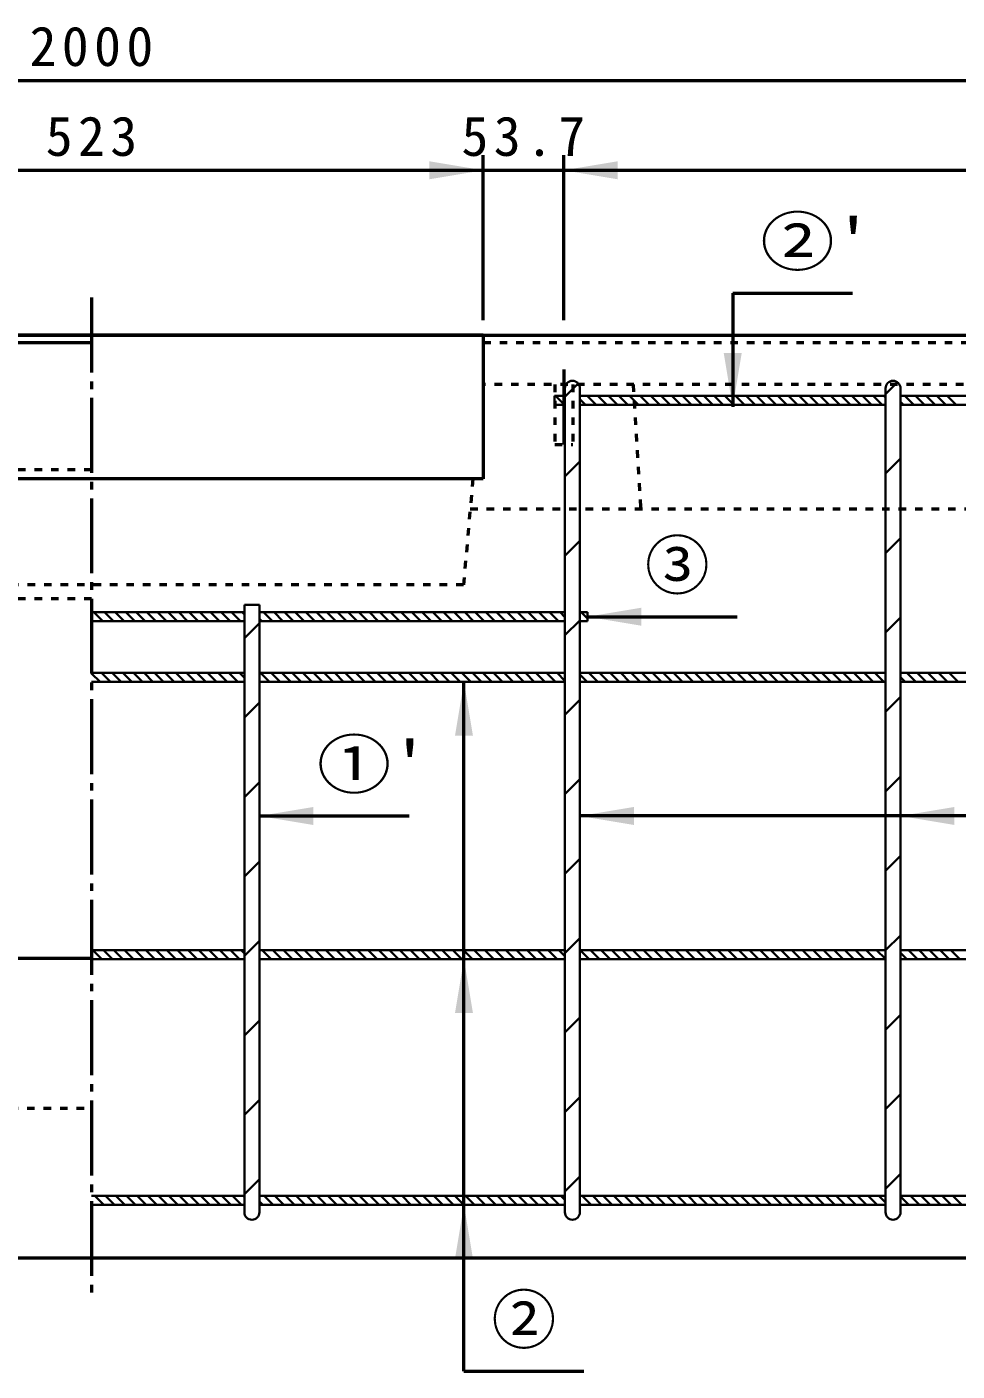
# Model space of a CAD drawing. Units: millimetres, scale not verified. Extents: x 100 to 4105, y 100 to 2870.
# Drawn here: x 2893 to 3514, y 857 to 1755 of the extents above; entities that cross this region are included whole.
import ezdxf
from ezdxf.enums import TextEntityAlignment as Align

# ---------------------------------------------------------------- set-up
doc = ezdxf.new("R2010")
doc.units = ezdxf.units.MM
doc.header["$LTSCALE"] = 5
doc.linetypes.add('USER1', pattern=[13.4, 10, -1.2, 1, -1.2])
doc.linetypes.add('USER2', pattern=[2.2, 1, -1.2])
doc.layers.add('V-nasSTD', color=7, linetype='Continuous', lineweight=50)
doc.styles.add('ＭＳ ゴシック', font='')
doc.styles.get('ＭＳ ゴシック').set_extended_font_data('MS Gothic')

msp = doc.modelspace()

# ---------------------------------------------------------------- hatches: boundary and pattern name
at = {"layer": 'V-nasSTD'}
for points in [[(3161.5, 1652.887), (3197.5, 1658.887), (3161.5, 1664.887)], [(3287.2, 1664.887), (3251.2, 1658.887), (3287.2, 1652.887)], [(3370, 1536.887), (3364, 1500.887), (3358, 1536.887)], [(3303, 1366.887), (3267, 1360.887), (3303, 1354.887)], [(3190.599, 1281.387), (3184.599, 1317.387), (3178.599, 1281.387)], [(3084, 1233.887), (3048, 1227.887), (3084, 1221.887)], [(3298, 1233.887), (3262, 1227.887), (3298, 1221.887)], [(3512, 1233.887), (3476, 1227.887), (3512, 1221.887)], [(3190.599, 1096.387), (3184.599, 1132.387), (3178.599, 1096.387)], [(3190.599, 932.387), (3184.599, 968.387), (3178.599, 932.387)]]:
    msp.add_hatch(color=256, dxfattribs=at).paths.add_polyline_path(points)

# ---------------------------------------------------------------- linework, layer by layer
for p, q in [((1936, 1718.887), (3936, 1718.887)), ((3197.5, 1558.887), (3197.5, 1668.887)), ((3251.2, 1558.887), (3251.2, 1668.887)), ((2674.5, 1658.887), (3197.5, 1658.887)), ((3197.5, 1658.887), (3251.2, 1658.887)), ((3251.2, 1658.887), (3882.3, 1658.887)), ((3364, 1576.887), (3444, 1576.887)), ((3364, 1576.887), (3364, 1500.887)), ((1936, 1548.887), (3936, 1548.887)), ((3197.5, 1548.887), (2674.5, 1548.887)), ((2674.5, 1543.887), (2936, 1543.887)), ((3197.5, 1548.887), (3197.5, 1452.887)), ((3197.5, 1452.887), (2674.5, 1452.887)), ((3267, 1360.887), (3367, 1360.887)), ((3184.599, 857.34), (3184.599, 1317.387)), ((3048, 1227.887), (3148, 1227.887)), ((4037, 1227.887), (3262, 1227.887)), ((2056, 1132.887), (2936, 1132.887)), ((1936, 932.887), (3936, 932.887)), ((3184.599, 857.34), (3264.599, 857.34))]:
    msp.add_line(p, q, dxfattribs=at)
at = {"layer": 'V-nasSTD', "linetype": 'USER1'}
for p, q in [((2936, 1573.887), (2936, 907.887)), ((3251.2, 1525.887), (3251.2, 1475.887))]:
    msp.add_line(p, q, dxfattribs=at)
at = {"layer": 'V-nasSTD', "linetype": 'USER2'}
for p, q in [((3197.5, 1543.887), (3936, 1543.887)), ((3936, 1515.887), (3197.5, 1515.887)), ((3245.2, 1515.887), (3245.2, 1475.887)), ((3257.2, 1515.887), (3257.2, 1475.887)), ((3297.5, 1515.887), (3302.5, 1432.887)), ((3245.2, 1475.887), (3257.2, 1475.887)), ((2936, 1458.887), (2680.5, 1458.887)), ((3190.5, 1452.887), (3184.313, 1382.167)), ((3188.75, 1432.887), (3936, 1432.887)), ((3184.313, 1382.167), (2687.687, 1382.167)), ((2936, 1372.887), (1936, 1372.887)), ((1936, 1032.887), (2936, 1032.887))]:
    msp.add_line(p, q, dxfattribs=at)
at = {"layer": 'V-nasSTD', "lineweight": 35}
for p, q in [((3252, 1507.578), (3260.917, 1516.495)), ((3466, 1509.446), (3473.966, 1517.412)), ((3252, 1508.387), (3245, 1508.387)), ((3245, 1508.387), (3245, 1502.387)), ((3245.632, 1508.387), (3251.632, 1502.387)), ((3252, 1513.387), (3252, 963.387)), ((3262, 1513.387), (3262, 963.387)), ((3262, 1513.387), (3262, 1508.387)), ((3262, 1508.387), (3466, 1508.387)), ((3266.845, 1508.387), (3272.845, 1502.387)), ((3273.917, 1508.387), (3279.917, 1502.387)), ((3280.988, 1508.387), (3286.988, 1502.387)), ((3288.059, 1508.387), (3294.059, 1502.387)), ((3295.13, 1508.387), (3301.13, 1502.387)), ((3302.201, 1508.387), (3308.201, 1502.387)), ((3309.272, 1508.387), (3315.272, 1502.387)), ((3316.343, 1508.387), (3322.343, 1502.387)), ((3323.414, 1508.387), (3329.414, 1502.387)), ((3330.485, 1508.387), (3336.485, 1502.387)), ((3337.556, 1508.387), (3343.556, 1502.387)), ((3344.627, 1508.387), (3350.627, 1502.387)), ((3351.698, 1508.387), (3357.698, 1502.387)), ((3358.769, 1508.387), (3364.769, 1502.387)), ((3365.84, 1508.387), (3371.84, 1502.387)), ((3372.912, 1508.387), (3378.912, 1502.387)), ((3379.983, 1508.387), (3385.983, 1502.387)), ((3387.054, 1508.387), (3393.054, 1502.387)), ((3394.125, 1508.387), (3400.125, 1502.387)), ((3401.196, 1508.387), (3407.196, 1502.387)), ((3408.267, 1508.387), (3414.267, 1502.387)), ((3415.338, 1508.387), (3421.338, 1502.387)), ((3422.409, 1508.387), (3428.409, 1502.387)), ((3429.48, 1508.387), (3435.48, 1502.387)), ((3436.551, 1508.387), (3442.551, 1502.387)), ((3443.622, 1508.387), (3449.622, 1502.387)), ((3450.693, 1508.387), (3456.693, 1502.387)), ((3457.764, 1508.387), (3463.764, 1502.387)), ((3464.835, 1508.387), (3466, 1507.222)), ((3466, 1513.387), (3466, 963.387)), ((3476, 1513.387), (3476, 963.387)), ((3476, 1508.387), (3680, 1508.387)), ((3478.978, 1508.387), (3484.978, 1502.387)), ((3486.049, 1508.387), (3492.049, 1502.387)), ((3493.12, 1508.387), (3499.12, 1502.387)), ((3500.191, 1508.387), (3506.191, 1502.387)), ((3507.262, 1508.387), (3513.262, 1502.387)), ((3245, 1502.387), (3252, 1502.387)), ((3262, 1506.161), (3265.774, 1502.387)), ((3262, 1502.387), (3466, 1502.387)), ((3476, 1504.293), (3477.906, 1502.387)), ((3476, 1502.387), (3680, 1502.387)), ((3252, 1454.545), (3262, 1464.545)), ((3466, 1456.413), (3476, 1466.413)), ((3252, 1401.512), (3262, 1411.512)), ((3466, 1403.38), (3476, 1413.38)), ((2936, 1363.887), (3038, 1363.887)), ((2937.584, 1363.887), (2943.584, 1357.887)), ((2944.655, 1363.887), (2950.655, 1357.887)), ((2951.726, 1363.887), (2957.726, 1357.887)), ((2958.797, 1363.887), (2964.797, 1357.887)), ((2965.868, 1363.887), (2971.868, 1357.887)), ((2972.939, 1363.887), (2978.939, 1357.887)), ((2980.01, 1363.887), (2986.01, 1357.887)), ((2987.081, 1363.887), (2993.081, 1357.887)), ((2994.152, 1363.887), (3000.152, 1357.887)), ((3001.224, 1363.887), (3007.224, 1357.887)), ((3008.295, 1363.887), (3014.295, 1357.887)), ((3015.366, 1363.887), (3021.366, 1357.887)), ((3022.437, 1363.887), (3028.437, 1357.887)), ((3029.508, 1363.887), (3035.508, 1357.887)), ((3036.579, 1363.887), (3038, 1362.466)), ((3038, 1368.887), (3038, 963.387)), ((3038, 1368.887), (3048, 1368.887)), ((3048, 1368.887), (3048, 963.387)), ((3048, 1363.887), (3252, 1363.887)), ((3050.721, 1363.887), (3056.721, 1357.887)), ((3057.792, 1363.887), (3063.792, 1357.887)), ((3064.863, 1363.887), (3070.863, 1357.887)), ((3071.934, 1363.887), (3077.934, 1357.887)), ((3079.005, 1363.887), (3085.005, 1357.887)), ((3086.076, 1363.887), (3092.076, 1357.887)), ((3093.147, 1363.887), (3099.147, 1357.887)), ((3100.219, 1363.887), (3106.219, 1357.887)), ((3107.29, 1363.887), (3113.29, 1357.887)), ((3114.361, 1363.887), (3120.361, 1357.887)), ((3121.432, 1363.887), (3127.432, 1357.887)), ((3128.503, 1363.887), (3134.503, 1357.887)), ((3135.574, 1363.887), (3141.574, 1357.887)), ((3142.645, 1363.887), (3148.645, 1357.887)), ((3149.716, 1363.887), (3155.716, 1357.887)), ((3156.787, 1363.887), (3162.787, 1357.887)), ((3163.858, 1363.887), (3169.858, 1357.887)), ((3170.929, 1363.887), (3176.929, 1357.887)), ((3178, 1363.887), (3184, 1357.887)), ((3185.071, 1363.887), (3191.071, 1357.887)), ((3192.142, 1363.887), (3198.142, 1357.887)), ((3199.213, 1363.887), (3205.213, 1357.887)), ((3206.285, 1363.887), (3212.285, 1357.887)), ((3213.356, 1363.887), (3219.356, 1357.887)), ((3220.427, 1363.887), (3226.427, 1357.887)), ((3227.498, 1363.887), (3233.498, 1357.887)), ((3234.569, 1363.887), (3240.569, 1357.887)), ((3241.64, 1363.887), (3247.64, 1357.887)), ((3248.711, 1363.887), (3252, 1360.598)), ((3262, 1363.887), (3267, 1363.887)), ((3267, 1363.887), (3262, 1363.887)), ((3262, 1363.887), (3262, 1357.887)), ((3262, 1363.887), (3262, 1357.887)), ((3262.853, 1363.887), (3267, 1359.74)), ((3267, 1363.887), (3267, 1357.887)), ((3267, 1360.887), (3267, 1363.887)), ((2936, 1358.4), (2936.513, 1357.887)), ((3038, 1357.887), (2936, 1357.887)), ((3038, 1346.611), (3048, 1356.611)), ((3048, 1359.537), (3049.65, 1357.887)), ((3048, 1357.887), (3252, 1357.887)), ((3252, 1348.479), (3262, 1358.479)), ((3262, 1357.887), (3267, 1357.887)), ((3262, 1357.887), (3267, 1357.887)), ((3267, 1357.887), (3267, 1360.887)), ((3466, 1350.347), (3476, 1360.347)), ((2936, 1323.387), (3038, 1323.387)), ((2936, 1323.044), (2941.658, 1317.387)), ((2942.729, 1323.387), (2948.729, 1317.387)), ((2949.8, 1323.387), (2955.8, 1317.387)), ((2956.871, 1323.387), (2962.871, 1317.387)), ((2963.942, 1323.387), (2969.942, 1317.387)), ((2971.013, 1323.387), (2977.013, 1317.387)), ((2978.084, 1323.387), (2984.084, 1317.387)), ((2985.155, 1323.387), (2991.155, 1317.387)), ((2992.226, 1323.387), (2998.226, 1317.387)), ((2999.297, 1323.387), (3005.297, 1317.387)), ((3006.368, 1323.387), (3012.368, 1317.387)), ((3013.439, 1323.387), (3019.439, 1317.387)), ((3020.51, 1323.387), (3026.51, 1317.387)), ((3027.581, 1323.387), (3033.581, 1317.387)), ((3034.652, 1323.387), (3038, 1320.039)), ((3048, 1323.387), (3252, 1323.387)), ((3048.795, 1323.387), (3054.795, 1317.387)), ((3055.866, 1323.387), (3061.866, 1317.387)), ((3062.937, 1323.387), (3068.937, 1317.387)), ((3070.008, 1323.387), (3076.008, 1317.387)), ((3077.079, 1323.387), (3083.079, 1317.387)), ((3084.15, 1323.387), (3090.15, 1317.387)), ((3091.221, 1323.387), (3097.221, 1317.387)), ((3098.292, 1323.387), (3104.292, 1317.387)), ((3105.363, 1323.387), (3111.363, 1317.387)), ((3112.434, 1323.387), (3118.434, 1317.387)), ((3119.505, 1323.387), (3125.505, 1317.387)), ((3126.576, 1323.387), (3132.576, 1317.387)), ((3133.647, 1323.387), (3139.647, 1317.387)), ((3140.718, 1323.387), (3146.718, 1317.387)), ((3147.79, 1323.387), (3153.79, 1317.387)), ((3154.861, 1323.387), (3160.861, 1317.387)), ((3161.932, 1323.387), (3167.932, 1317.387)), ((3169.003, 1323.387), (3175.003, 1317.387)), ((3176.074, 1323.387), (3182.074, 1317.387)), ((3183.145, 1323.387), (3189.145, 1317.387)), ((3190.216, 1323.387), (3196.216, 1317.387)), ((3197.287, 1323.387), (3203.287, 1317.387)), ((3204.358, 1323.387), (3210.358, 1317.387)), ((3211.429, 1323.387), (3217.429, 1317.387)), ((3218.5, 1323.387), (3224.5, 1317.387)), ((3225.571, 1323.387), (3231.571, 1317.387)), ((3232.642, 1323.387), (3238.642, 1317.387)), ((3239.713, 1323.387), (3245.713, 1317.387)), ((3246.785, 1323.387), (3252, 1318.171)), ((3262, 1323.387), (3466, 1323.387)), ((3262, 1322.313), (3266.927, 1317.387)), ((3267.998, 1323.387), (3273.998, 1317.387)), ((3275.069, 1323.387), (3281.069, 1317.387)), ((3282.14, 1323.387), (3288.14, 1317.387)), ((3289.211, 1323.387), (3295.211, 1317.387)), ((3296.282, 1323.387), (3302.282, 1317.387)), ((3303.353, 1323.387), (3309.353, 1317.387)), ((3310.424, 1323.387), (3316.424, 1317.387)), ((3317.495, 1323.387), (3323.495, 1317.387)), ((3324.566, 1323.387), (3330.566, 1317.387)), ((3331.637, 1323.387), (3337.637, 1317.387)), ((3338.708, 1323.387), (3344.708, 1317.387)), ((3345.779, 1323.387), (3351.779, 1317.387)), ((3352.851, 1323.387), (3358.851, 1317.387)), ((3359.922, 1323.387), (3365.922, 1317.387)), ((3366.993, 1323.387), (3372.993, 1317.387)), ((3374.064, 1323.387), (3380.064, 1317.387)), ((3381.135, 1323.387), (3387.135, 1317.387)), ((3388.206, 1323.387), (3394.206, 1317.387)), ((3395.277, 1323.387), (3401.277, 1317.387)), ((3402.348, 1323.387), (3408.348, 1317.387)), ((3409.419, 1323.387), (3415.419, 1317.387)), ((3416.49, 1323.387), (3422.49, 1317.387)), ((3423.561, 1323.387), (3429.561, 1317.387)), ((3430.632, 1323.387), (3436.632, 1317.387)), ((3437.703, 1323.387), (3443.703, 1317.387)), ((3444.774, 1323.387), (3450.774, 1317.387)), ((3451.845, 1323.387), (3457.845, 1317.387)), ((3458.917, 1323.387), (3464.917, 1317.387)), ((3476, 1323.387), (3680, 1323.387)), ((3476, 1320.445), (3479.059, 1317.387)), ((3480.13, 1323.387), (3486.13, 1317.387)), ((3487.201, 1323.387), (3493.201, 1317.387)), ((3494.272, 1323.387), (3500.272, 1317.387)), ((3501.343, 1323.387), (3507.343, 1317.387)), ((3508.414, 1323.387), (3514.414, 1317.387)), ((3038, 1317.387), (2936, 1317.387)), ((3048, 1317.387), (3252, 1317.387)), ((3262, 1317.387), (3466, 1317.387)), ((3476, 1317.387), (3680, 1317.387)), ((3038, 1293.578), (3048, 1303.578)), ((3252, 1295.446), (3262, 1305.446)), ((3466, 1297.314), (3476, 1307.314)), ((3038, 1240.545), (3048, 1250.545)), ((3252, 1242.413), (3262, 1252.413)), ((3466, 1244.281), (3476, 1254.281)), ((3038, 1187.512), (3048, 1197.512)), ((3252, 1189.38), (3262, 1199.38)), ((3466, 1191.248), (3476, 1201.248)), ((3038, 1134.479), (3048, 1144.479)), ((3252, 1136.347), (3262, 1146.347)), ((3466, 1138.215), (3476, 1148.215)), ((2936, 1138.387), (3038, 1138.387)), ((3038, 1132.387), (2936, 1132.387)), ((2936.81, 1138.387), (2942.81, 1132.387)), ((2943.881, 1138.387), (2949.881, 1132.387)), ((2950.952, 1138.387), (2956.952, 1132.387)), ((2958.023, 1138.387), (2964.023, 1132.387)), ((2965.094, 1138.387), (2971.094, 1132.387)), ((2972.165, 1138.387), (2978.165, 1132.387)), ((2979.236, 1138.387), (2985.236, 1132.387)), ((2986.307, 1138.387), (2992.307, 1132.387)), ((2993.378, 1138.387), (2999.378, 1132.387)), ((3000.449, 1138.387), (3006.449, 1132.387)), ((3007.52, 1138.387), (3013.52, 1132.387)), ((3014.592, 1138.387), (3020.592, 1132.387)), ((3021.663, 1138.387), (3027.663, 1132.387)), ((3028.734, 1138.387), (3034.734, 1132.387)), ((3035.805, 1138.387), (3038, 1136.191)), ((3048, 1138.387), (3252, 1138.387)), ((3048, 1133.262), (3048.876, 1132.387)), ((3048, 1132.387), (3252, 1132.387)), ((3049.947, 1138.387), (3055.947, 1132.387)), ((3057.018, 1138.387), (3063.018, 1132.387)), ((3064.089, 1138.387), (3070.089, 1132.387)), ((3071.16, 1138.387), (3077.16, 1132.387)), ((3078.231, 1138.387), (3084.231, 1132.387)), ((3085.302, 1138.387), (3091.302, 1132.387)), ((3092.373, 1138.387), (3098.373, 1132.387)), ((3099.444, 1138.387), (3105.444, 1132.387)), ((3106.515, 1138.387), (3112.515, 1132.387)), ((3113.586, 1138.387), (3119.586, 1132.387)), ((3120.658, 1138.387), (3126.658, 1132.387)), ((3127.729, 1138.387), (3133.729, 1132.387)), ((3134.8, 1138.387), (3140.8, 1132.387)), ((3141.871, 1138.387), (3147.871, 1132.387)), ((3148.942, 1138.387), (3154.942, 1132.387)), ((3156.013, 1138.387), (3162.013, 1132.387)), ((3163.084, 1138.387), (3169.084, 1132.387)), ((3170.155, 1138.387), (3176.155, 1132.387)), ((3177.226, 1138.387), (3183.226, 1132.387)), ((3184.297, 1138.387), (3190.297, 1132.387)), ((3191.368, 1138.387), (3197.368, 1132.387)), ((3198.439, 1138.387), (3204.439, 1132.387)), ((3205.51, 1138.387), (3211.51, 1132.387)), ((3212.581, 1138.387), (3218.581, 1132.387)), ((3219.652, 1138.387), (3225.652, 1132.387)), ((3226.724, 1138.387), (3232.724, 1132.387)), ((3233.795, 1138.387), (3239.795, 1132.387)), ((3240.866, 1138.387), (3246.866, 1132.387)), ((3247.937, 1138.387), (3252, 1134.323)), ((3262, 1138.387), (3466, 1138.387)), ((3262, 1132.387), (3466, 1132.387)), ((3262.079, 1138.387), (3268.079, 1132.387)), ((3269.15, 1138.387), (3275.15, 1132.387)), ((3276.221, 1138.387), (3282.221, 1132.387)), ((3283.292, 1138.387), (3289.292, 1132.387)), ((3290.363, 1138.387), (3296.363, 1132.387)), ((3297.434, 1138.387), (3303.434, 1132.387)), ((3304.505, 1138.387), (3310.505, 1132.387)), ((3311.576, 1138.387), (3317.576, 1132.387)), ((3318.647, 1138.387), (3324.647, 1132.387)), ((3325.718, 1138.387), (3331.718, 1132.387)), ((3332.79, 1138.387), (3338.79, 1132.387)), ((3339.861, 1138.387), (3345.861, 1132.387)), ((3346.932, 1138.387), (3352.932, 1132.387)), ((3354.003, 1138.387), (3360.003, 1132.387)), ((3361.074, 1138.387), (3367.074, 1132.387)), ((3368.145, 1138.387), (3374.145, 1132.387)), ((3375.216, 1138.387), (3381.216, 1132.387)), ((3382.287, 1138.387), (3388.287, 1132.387)), ((3389.358, 1138.387), (3395.358, 1132.387)), ((3396.429, 1138.387), (3402.429, 1132.387)), ((3403.5, 1138.387), (3409.5, 1132.387)), ((3410.571, 1138.387), (3416.571, 1132.387)), ((3417.642, 1138.387), (3423.642, 1132.387)), ((3424.713, 1138.387), (3430.713, 1132.387)), ((3431.785, 1138.387), (3437.785, 1132.387)), ((3438.856, 1138.387), (3444.856, 1132.387)), ((3445.927, 1138.387), (3451.927, 1132.387)), ((3452.998, 1138.387), (3458.998, 1132.387)), ((3460.069, 1138.387), (3466, 1132.455)), ((3476, 1138.387), (3680, 1138.387)), ((3476, 1136.598), (3480.211, 1132.387)), ((3476, 1132.387), (3680, 1132.387)), ((3481.282, 1138.387), (3487.282, 1132.387)), ((3488.353, 1138.387), (3494.353, 1132.387)), ((3495.424, 1138.387), (3501.424, 1132.387)), ((3502.495, 1138.387), (3508.495, 1132.387)), ((3509.566, 1138.387), (3515.566, 1132.387)), ((3466, 1085.182), (3476, 1095.182)), ((3038, 1081.446), (3048, 1091.446)), ((3252, 1083.314), (3262, 1093.314)), ((3466, 1032.149), (3476, 1042.149)), ((3038, 1028.413), (3048, 1038.413)), ((3252, 1030.281), (3262, 1040.281)), ((3252, 977.248), (3262, 987.248)), ((3466, 979.116), (3476, 989.116)), ((3038, 975.38), (3048, 985.38)), ((2936, 974.387), (3038, 974.387)), ((2936, 969.491), (2937.104, 968.387)), ((2938.175, 974.387), (2944.175, 968.387)), ((2945.246, 974.387), (2951.246, 968.387)), ((2952.317, 974.387), (2958.317, 968.387)), ((2959.388, 974.387), (2965.388, 968.387)), ((2966.459, 974.387), (2972.459, 968.387)), ((2973.531, 974.387), (2979.531, 968.387)), ((2980.602, 974.387), (2986.602, 968.387)), ((2987.673, 974.387), (2993.673, 968.387)), ((2994.744, 974.387), (3000.744, 968.387)), ((3001.815, 974.387), (3007.815, 968.387)), ((3008.886, 974.387), (3014.886, 968.387)), ((3015.957, 974.387), (3021.957, 968.387)), ((3023.028, 974.387), (3029.028, 968.387)), ((3030.099, 974.387), (3036.099, 968.387)), ((3037.17, 974.387), (3038, 973.557)), ((3048, 974.387), (3252, 974.387)), ((3048, 970.628), (3050.241, 968.387)), ((3051.312, 974.387), (3057.312, 968.387)), ((3058.383, 974.387), (3064.383, 968.387)), ((3065.454, 974.387), (3071.454, 968.387)), ((3072.525, 974.387), (3078.525, 968.387)), ((3079.597, 974.387), (3085.597, 968.387)), ((3086.668, 974.387), (3092.668, 968.387)), ((3093.739, 974.387), (3099.739, 968.387)), ((3100.81, 974.387), (3106.81, 968.387)), ((3107.881, 974.387), (3113.881, 968.387)), ((3114.952, 974.387), (3120.952, 968.387)), ((3122.023, 974.387), (3128.023, 968.387)), ((3129.094, 974.387), (3135.094, 968.387)), ((3136.165, 974.387), (3142.165, 968.387)), ((3143.236, 974.387), (3149.236, 968.387)), ((3150.307, 974.387), (3156.307, 968.387)), ((3157.378, 974.387), (3163.378, 968.387)), ((3164.449, 974.387), (3170.449, 968.387)), ((3171.52, 974.387), (3177.52, 968.387)), ((3178.592, 974.387), (3184.592, 968.387)), ((3185.663, 974.387), (3191.663, 968.387)), ((3192.734, 974.387), (3198.734, 968.387)), ((3199.805, 974.387), (3205.805, 968.387)), ((3206.876, 974.387), (3212.876, 968.387)), ((3213.947, 974.387), (3219.947, 968.387)), ((3221.018, 974.387), (3227.018, 968.387)), ((3228.089, 974.387), (3234.089, 968.387)), ((3235.16, 974.387), (3241.16, 968.387)), ((3242.231, 974.387), (3248.231, 968.387)), ((3249.302, 974.387), (3252, 971.689)), ((3262, 974.387), (3466, 974.387)), ((3263.444, 974.387), (3269.444, 968.387)), ((3270.515, 974.387), (3276.515, 968.387)), ((3277.586, 974.387), (3283.586, 968.387)), ((3284.658, 974.387), (3290.658, 968.387)), ((3291.729, 974.387), (3297.729, 968.387)), ((3298.8, 974.387), (3304.8, 968.387)), ((3305.871, 974.387), (3311.871, 968.387)), ((3312.942, 974.387), (3318.942, 968.387)), ((3320.013, 974.387), (3326.013, 968.387)), ((3327.084, 974.387), (3333.084, 968.387)), ((3334.155, 974.387), (3340.155, 968.387)), ((3341.226, 974.387), (3347.226, 968.387)), ((3348.297, 974.387), (3354.297, 968.387)), ((3355.368, 974.387), (3361.368, 968.387)), ((3362.439, 974.387), (3368.439, 968.387)), ((3369.51, 974.387), (3375.51, 968.387)), ((3376.581, 974.387), (3382.581, 968.387)), ((3383.652, 974.387), (3389.652, 968.387)), ((3390.724, 974.387), (3396.724, 968.387)), ((3397.795, 974.387), (3403.795, 968.387)), ((3404.866, 974.387), (3410.866, 968.387)), ((3411.937, 974.387), (3417.937, 968.387)), ((3419.008, 974.387), (3425.008, 968.387)), ((3426.079, 974.387), (3432.079, 968.387)), ((3433.15, 974.387), (3439.15, 968.387)), ((3440.221, 974.387), (3446.221, 968.387)), ((3447.292, 974.387), (3453.292, 968.387)), ((3454.363, 974.387), (3460.363, 968.387)), ((3461.434, 974.387), (3466, 969.821)), ((3476, 974.387), (3680, 974.387)), ((3476, 973.963), (3481.576, 968.387)), ((3482.647, 974.387), (3488.647, 968.387)), ((3489.718, 974.387), (3495.718, 968.387)), ((3496.79, 974.387), (3502.79, 968.387)), ((3503.861, 974.387), (3509.861, 968.387)), ((3510.932, 974.387), (3516.932, 968.387)), ((3038, 968.387), (2936, 968.387)), ((3048, 968.387), (3252, 968.387)), ((3262, 968.387), (3466, 968.387)), ((3476, 968.387), (3680, 968.387))]:
    msp.add_line(p, q, dxfattribs=at)
for centre, start, end in [((3257, 1513.387), 0, 180), ((3471, 1513.387), 0, 180), ((3043, 963.387), 180, 0), ((3257, 963.387), 180, 0), ((3257, 963.387), 180, 0), ((3471, 963.387), 180, 0), ((3471, 963.387), 180, 0)]:
    msp.add_arc(centre, 5, start, end, dxfattribs=at)

# ---------------------------------------------------------------- texts
at = {"layer": 'V-nasSTD', "style": 'ＭＳ ゴシック', "width": 1.15}
for s, p in [("②'", (3382.4, 1627.087)), ("①'", (3086.4, 1278.087))]:
    msp.add_text(s, height=31.67, dxfattribs=at).set_placement(p, align=Align.TOP_LEFT)
at = {"layer": 'V-nasSTD', "style": 'ＭＳ ゴシック'}
for s, p in [('③', (3305.4, 1411.087)), ('②', (3202.999, 907.54))]:
    msp.add_text(s, height=31.67, dxfattribs=at).set_placement(p, align=Align.TOP_LEFT)
at = {"layer": 'V-nasSTD', "char_height": 26.39, "attachment_point": 1, "style": 'ＭＳ ゴシック'}
for s, insert in [('\\T1.2;2000', (2894.6, 1754.887)), ('\\T1.2;523', (2905.4, 1694.887)), ('\\T1.2;53.7', (3182.95, 1694.887))]:
    msp.add_mtext(s, dxfattribs=dict(at, insert=insert))

doc.saveas('drawing.dxf')
